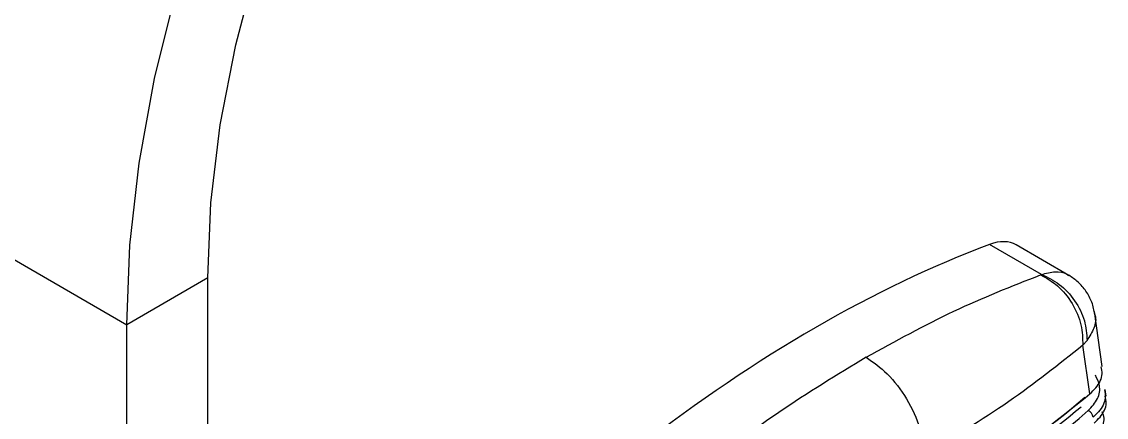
# Model space of a CAD drawing. Extents: x 7 to 113, y 1 to 87.
# Drawn here: x 78.046 to 79.826, y 12.208 to 12.856 of the extents above; entities that cross this region are included whole.
import ezdxf

# ---------------------------------------------------------------- set-up
doc = ezdxf.new("R2010")
doc.units = 0
doc.header["$MEASUREMENT"] = 0
doc.layers.add('OBJECT', color=7, linetype='CONTINUOUS')

msp = doc.modelspace()

# ---------------------------------------------------------------- linework, layer by layer
at = {"layer": 'OBJECT'}
for p, q in [((77.3347, 12.8697), (78.2186, 12.3594)), ((79.7195, 12.4418), (79.6342, 12.491)), ((79.7644, 12.4403), (79.6777, 12.4903)), ((79.7178, 12.4411), (79.7195, 12.4418)), ((78.3515, 12.4362), (78.2186, 12.3594)), ((78.3515, 5.1097), (78.3515, 12.4362)), ((79.8188, 12.2908), (79.8065, 12.3808)), ((78.2186, 5.0329), (78.2186, 12.3594)), ((79.7941, 12.3335), (79.7872, 12.3257)), ((79.7987, 12.2458), (79.7872, 12.3257)), ((79.8254, 12.2425), (79.824, 12.2529))]:
    msp.add_line(p, q, dxfattribs=at)
at = {"layer": 'OBJECT', "flags": 128}
for points in [[(78.2186, 12.3594), (78.2237, 12.4896), (78.2389, 12.6244), (78.2642, 12.7629), (78.2992, 12.9039), (78.3437, 13.0461), (78.3974, 13.1882), (78.4597, 13.3292), (78.5301, 13.4678), (78.6081, 13.6029), (78.6929, 13.7332), (78.7838, 13.8576), (78.8802, 13.9752), (78.981, 14.0848), (79.0855, 14.1856), (79.1929, 14.2767), (79.3021, 14.3574), (79.4122, 14.4268)], [(78.3515, 12.4362), (78.3566, 12.5592), (78.3719, 12.6869), (78.3972, 12.8181), (78.4323, 12.9515), (78.4768, 13.0859), (78.5303, 13.2198), (78.5923, 13.3522), (78.6622, 13.4816), (78.7393, 13.6068), (78.8229, 13.7267), (78.9122, 13.84), (79.0063, 13.9458), (79.1043, 14.0428), (79.2053, 14.1303), (79.3082, 14.2074), (79.4122, 14.2733)]]:
    msp.add_lwpolyline(points, dxfattribs=at)
at = {"layer": 'OBJECT'}
msp.add_arc((79.7908, 12.2061), 0.0134, 6.4054, 67.5871, dxfattribs=at)
for centre, major_axis, ratio, start_param, end_param in [((79.6149, 12.3881), (0.0641, 0.1015), 0.548826, 0.021956, 0.625519), ((79.2644, 10.5655), (1.2089, 1.8994), 0.546317, 0.627208, 0.990716), ((77.9728, 12.9347), (2.1942, 0.0164), 0.572227, 5.542671, 5.684292), ((77.9743, 12.9406), (2.1948, -0.0167), 0.582304, 5.308542, 5.695912)]:
    msp.add_ellipse(centre, major_axis=major_axis, ratio=ratio, start_param=start_param, end_param=end_param, dxfattribs=at)
for points, knots in [([(79.4319, 12.306), (79.4798, 12.3324), (79.5757, 12.3853), (79.6704, 12.4225), (79.7178, 12.4411)], [0, 0, 0, 0, 0.5, 1, 1, 1, 1]), ([(79.7178, 12.4411), (79.7273, 12.4358), (79.7471, 12.4247), (79.7709, 12.3949), (79.7861, 12.3598), (79.7868, 12.3368), (79.7872, 12.3257)], [0, 0, 0, 0, 0.24117, 0.5, 0.75883, 1, 1, 1, 1]), ([(79.7195, 12.4418), (79.7269, 12.4437), (79.7418, 12.4475), (79.757, 12.4456), (79.7628, 12.4407), (79.7638, 12.4398)], [0, 0, 0, 0, 0.454567, 0.909134, 1, 1, 1, 1]), ([(79.7195, 12.4418), (79.7294, 12.437), (79.7501, 12.4271), (79.7751, 12.3996), (79.7918, 12.3667), (79.7934, 12.3443), (79.7941, 12.3335)], [0, 0, 0, 0, 0.2415611, 0.4999999, 0.7584385, 1, 1, 1, 1]), ([(79.8071, 12.3761), (79.8057, 12.3829), (79.8029, 12.3964), (79.793, 12.4145), (79.7802, 12.4298), (79.7694, 12.437), (79.7642, 12.4404)], [0, 0, 0, 0, 0.258945, 0.516514, 0.76554, 1, 1, 1, 1]), ([(79.8069, 12.376), (79.807, 12.3756), (79.8095, 12.3687), (79.8064, 12.3537), (79.7982, 12.3403), (79.7941, 12.3335)], [0, 0, 0, 0, 0.031421, 0.515711, 1, 1, 1, 1]), ([(79.7872, 12.3257), (79.7478, 12.2943), (79.6685, 12.2312), (79.5748, 12.1745), (79.5275, 12.146)], [0, 0, 0, 0, 0.496376, 1, 1, 1, 1]), ([(79.4319, 12.306), (79.384, 12.2771), (79.2881, 12.2192), (79.1934, 12.1471), (79.146, 12.1111)], [0, 0, 0, 0, 0.5, 1, 1, 1, 1]), ([(79.4319, 12.306), (79.4436, 12.2978), (79.4678, 12.2808), (79.4994, 12.2386), (79.5218, 12.1905), (79.5257, 12.1604), (79.5275, 12.146)], [0, 0, 0, 0, 0.240773, 0.5, 0.759227, 1, 1, 1, 1]), ([(79.7987, 12.2458), (79.8021, 12.2492), (79.8124, 12.2593), (79.8207, 12.275), (79.8181, 12.2866), (79.8173, 12.2906)], [0, 0, 0, 0, 0.247467, 0.747582, 1, 1, 1, 1]), ([(79.7959, 12.2185), (79.8018, 12.2249), (79.8136, 12.2376), (79.8166, 12.2585), (79.8105, 12.2711), (79.8078, 12.2767)], [0, 0, 0, 0, 0.3561452, 0.712376, 1, 1, 1, 1]), ([(79.2075, 11.9046), (79.213, 11.9068), (79.2406, 11.9176), (79.3546, 11.965), (79.509, 12.0424), (79.6762, 12.1476), (79.7579, 12.2131), (79.7987, 12.2458)], [0, 0, 0, 0, 0.023792, 0.118973, 0.500647, 0.750324, 1, 1, 1, 1]), ([(79.8226, 12.2527), (79.8234, 12.2483), (79.8258, 12.236), (79.8171, 12.2203), (79.8072, 12.2106), (79.8042, 12.2076)], [0, 0, 0, 0, 0.283128, 0.780256, 1, 1, 1, 1]), ([(79.8056, 12.1978), (79.809, 12.2011), (79.8193, 12.2113), (79.8275, 12.2269), (79.8248, 12.2385), (79.8239, 12.2423)], [0, 0, 0, 0, 0.248572, 0.750916, 1, 1, 1, 1]), ([(79.5152, 12.0355), (79.5562, 12.0602), (79.6543, 12.1192), (79.7365, 12.186), (79.7843, 12.2248)], [0, 0, 0, 0, 0.418548, 1, 1, 1, 1]), ([(79.8028, 12.1704), (79.8085, 12.1768), (79.82, 12.1895), (79.8236, 12.2062), (79.8198, 12.2148), (79.8191, 12.2163)], [0, 0, 0, 0, 0.449601, 0.89931, 1, 1, 1, 1])]:
    msp.add_open_spline(points, degree=3, knots=knots, dxfattribs=at)

doc.saveas('drawing.dxf')
